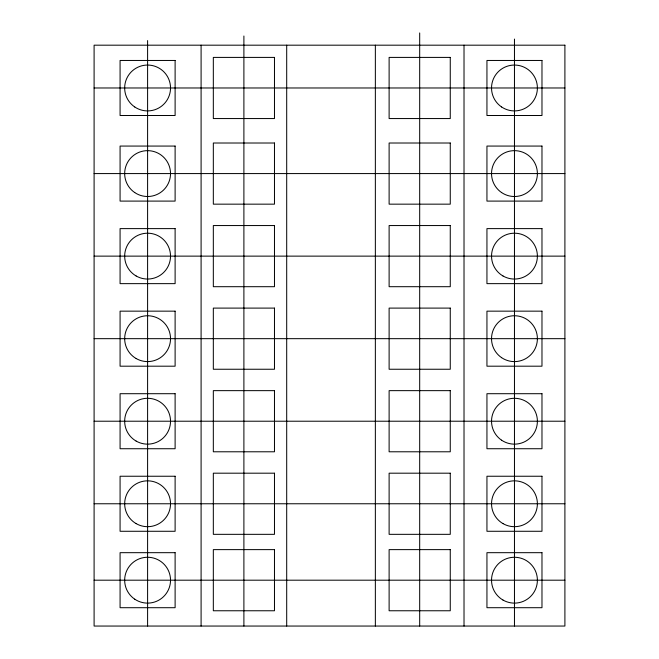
<?xml version="1.0" encoding="UTF-8"?>
<svg xmlns="http://www.w3.org/2000/svg" width="659" height="659" viewBox="0 0 659 659"><rect width="100%" height="100%" fill="white"/><g stroke="black" fill="none" stroke-linecap="round" stroke-linejoin="round"><path stroke-width="0.99" d="M94.097 87.977L564.903 87.977M94.097 173.581L564.903 173.581M94.097 256.129L564.903 256.129M94.097 338.668L564.903 338.668M94.097 421.216L564.903 421.216M94.097 503.764L564.903 503.764M94.097 580.192L564.903 580.192M514.465 39.062L514.465 626.05M464.018 45.183L464.018 626.05M419.684 32.95L419.684 626.05M375.358 45.183L375.358 626.05M286.698 45.183L286.698 626.05M243.896 36.006L243.896 626.05M201.094 45.183L201.094 626.05M147.6 40.594L147.6 626.05M564.903 45.183L94.097 45.183L94.097 626.05L564.903 626.05L564.903 45.183M274.474 57.407L213.327 57.407L213.327 118.554L274.474 118.554L274.474 57.407M450.262 57.407L389.115 57.407L389.115 118.554L450.262 118.554L450.262 57.407M175.113 60.463L120.078 60.463L120.078 115.498L175.113 115.498L175.113 60.463M541.978 60.463L486.943 60.463L486.943 115.498L541.978 115.498L541.978 60.463M274.474 143.011L213.327 143.011L213.327 204.158L274.474 204.158L274.474 143.011M450.262 143.011L389.115 143.011L389.115 204.158L450.262 204.158L450.262 143.011M175.113 146.067L120.078 146.067L120.078 201.094L175.113 201.094L175.113 146.067M541.978 146.067L486.943 146.067L486.943 201.094L541.978 201.094L541.978 146.067M274.474 225.551L213.327 225.551L213.327 286.698L274.474 286.698L274.474 225.551M450.262 225.551L389.115 225.551L389.115 286.698L450.262 286.698L450.262 225.551M175.113 228.615L120.078 228.615L120.078 283.642L175.113 283.642L175.113 228.615M541.978 228.615L486.943 228.615L486.943 283.642L541.978 283.642L541.978 228.615M274.474 308.099L213.327 308.099L213.327 369.246L274.474 369.246L274.474 308.099M450.262 308.099L389.115 308.099L389.115 369.246L450.262 369.246L450.262 308.099M175.113 311.155L120.078 311.155L120.078 366.19L175.113 366.19L175.113 311.155M541.978 311.155L486.943 311.155L486.943 366.19L541.978 366.19L541.978 311.155M274.474 390.647L213.327 390.647L213.327 451.786L274.474 451.786L274.474 390.647M450.262 390.647L389.115 390.647L389.115 451.786L450.262 451.786L450.262 390.647M175.113 393.703L120.078 393.703L120.078 448.73L175.113 448.73L175.113 393.703M541.978 393.703L486.943 393.703L486.943 448.73L541.978 448.73L541.978 393.703M274.474 473.187L213.327 473.187L213.327 534.334L274.474 534.334L274.474 473.187M450.262 473.187L389.115 473.187L389.115 534.334L450.262 534.334L450.262 473.187M175.113 476.243L120.078 476.243L120.078 531.278L175.113 531.278L175.113 476.243M541.978 476.243L486.943 476.243L486.943 531.278L541.978 531.278L541.978 476.243M274.474 549.622L213.327 549.622L213.327 610.761L274.474 610.761L274.474 549.622M450.262 549.622L389.115 549.622L389.115 610.761L450.262 610.761L450.262 549.622M175.113 552.679L120.078 552.679L120.078 607.705L175.113 607.705L175.113 552.679M541.978 552.679L486.943 552.679L486.943 607.705L541.978 607.705L541.978 552.679M136.133 523.617A22.933 22.933 0 0 0 170.524 503.764A22.933 22.933 0 0 0 136.133 483.904A22.933 22.933 0 0 0 136.133 523.617M136.133 441.077A22.933 22.933 0 0 0 170.524 421.216A22.933 22.933 0 0 0 136.133 401.356A22.933 22.933 0 0 0 136.133 441.077M136.133 358.529A22.933 22.933 0 0 0 170.524 338.668A22.933 22.933 0 0 0 136.133 318.816A22.933 22.933 0 0 0 136.133 358.529M136.133 275.981A22.933 22.933 0 0 0 170.524 256.129A22.933 22.933 0 0 0 136.133 236.268A22.933 22.933 0 0 0 136.133 275.981M134.741 192.568A22.933 22.933 0 0 0 170.467 175.22A22.933 22.933 0 0 0 137.574 152.954A22.933 22.933 0 0 0 134.741 192.568M134.741 106.972A22.933 22.933 0 0 0 170.467 89.616A22.933 22.933 0 0 0 137.574 67.358A22.933 22.933 0 0 0 134.741 106.972M134.741 599.179A22.933 22.933 0 0 0 170.467 581.831A22.933 22.933 0 0 0 137.574 559.565A22.933 22.933 0 0 0 134.741 599.179M502.998 523.617A22.933 22.933 0 0 0 537.39 503.764A22.933 22.933 0 0 0 502.998 483.904A22.933 22.933 0 0 0 502.998 523.617M501.606 440.204A22.933 22.933 0 0 0 537.332 422.856A22.933 22.933 0 0 0 504.44 400.59A22.933 22.933 0 0 0 501.606 440.204M501.606 357.664A22.933 22.933 0 0 0 537.332 340.308A22.933 22.933 0 0 0 504.44 318.05A22.933 22.933 0 0 0 501.606 357.664M502.998 275.981A22.933 22.933 0 0 0 537.39 256.129A22.933 22.933 0 0 0 502.998 236.268A22.933 22.933 0 0 0 502.998 275.981M501.606 192.568A22.933 22.933 0 0 0 537.332 175.22A22.933 22.933 0 0 0 504.44 152.954A22.933 22.933 0 0 0 501.606 192.568M501.606 106.972A22.933 22.933 0 0 0 537.332 89.616A22.933 22.933 0 0 0 504.44 67.358A22.933 22.933 0 0 0 501.606 106.972M502.998 600.052A22.933 22.933 0 0 0 537.39 580.192A22.933 22.933 0 0 0 502.998 560.331A22.933 22.933 0 0 0 502.998 600.052"/></g></svg>
